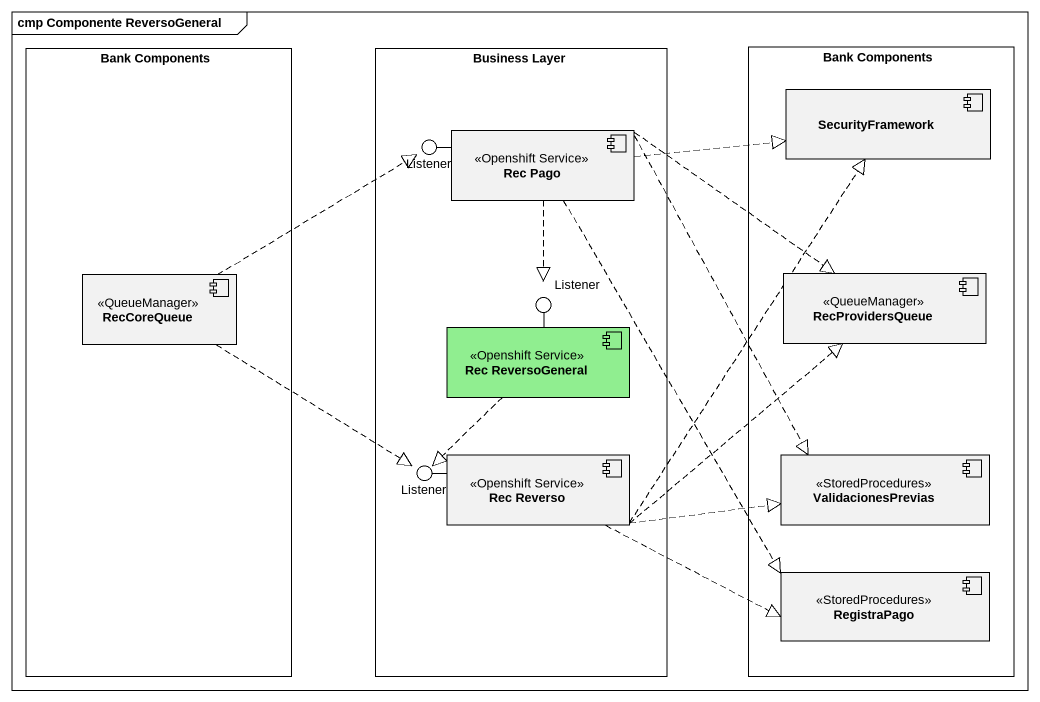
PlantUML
@startuml
mainframe cmp Componente ReversoGeneral
rectangle "Bank Components" as Bank_Components {
  component RecCoreQueue <<QueueManager>>
}
rectangle "Business Layer" as Business_Layer {
  component "Rec Pago" as Rec_Pago <<Openshift Service>>
  component "Rec ReversoGeneral" as Rec_ReversoGeneral <<Openshift Service>> #90EE90
  component "Rec Reverso" as Rec_Reverso <<Openshift Service>>
}
rectangle "Bank Components" as Bank_Components_2 {
  component SecurityFramework
  component RecProvidersQueue <<QueueManager>>
  component ValidacionesPrevias <<StoredProcedures>>
  component RegistraPago <<StoredProcedures>>
}
() Listener
() "Listener" as Listener_2
() "Listener" as Listener_3
Rec_Pago -left- Listener
Rec_ReversoGeneral -up- Listener_2
Rec_Reverso -left- Listener_3
Rec_Pago .right.|> SecurityFramework
Rec_Pago ..|> Listener_2
Rec_Pago .right.|> RecProvidersQueue
Rec_Pago ..|> ValidacionesPrevias
Rec_Pago ..|> RegistraPago
RecCoreQueue .up.|> Listener
RecCoreQueue ..|> Listener_3
Rec_ReversoGeneral ..|> Listener_3
Rec_Reverso .up.|> SecurityFramework
Rec_Reverso .right.|> RecProvidersQueue
Rec_Reverso .right.|> ValidacionesPrevias
Rec_Reverso .right.|> RegistraPago
@enduml
